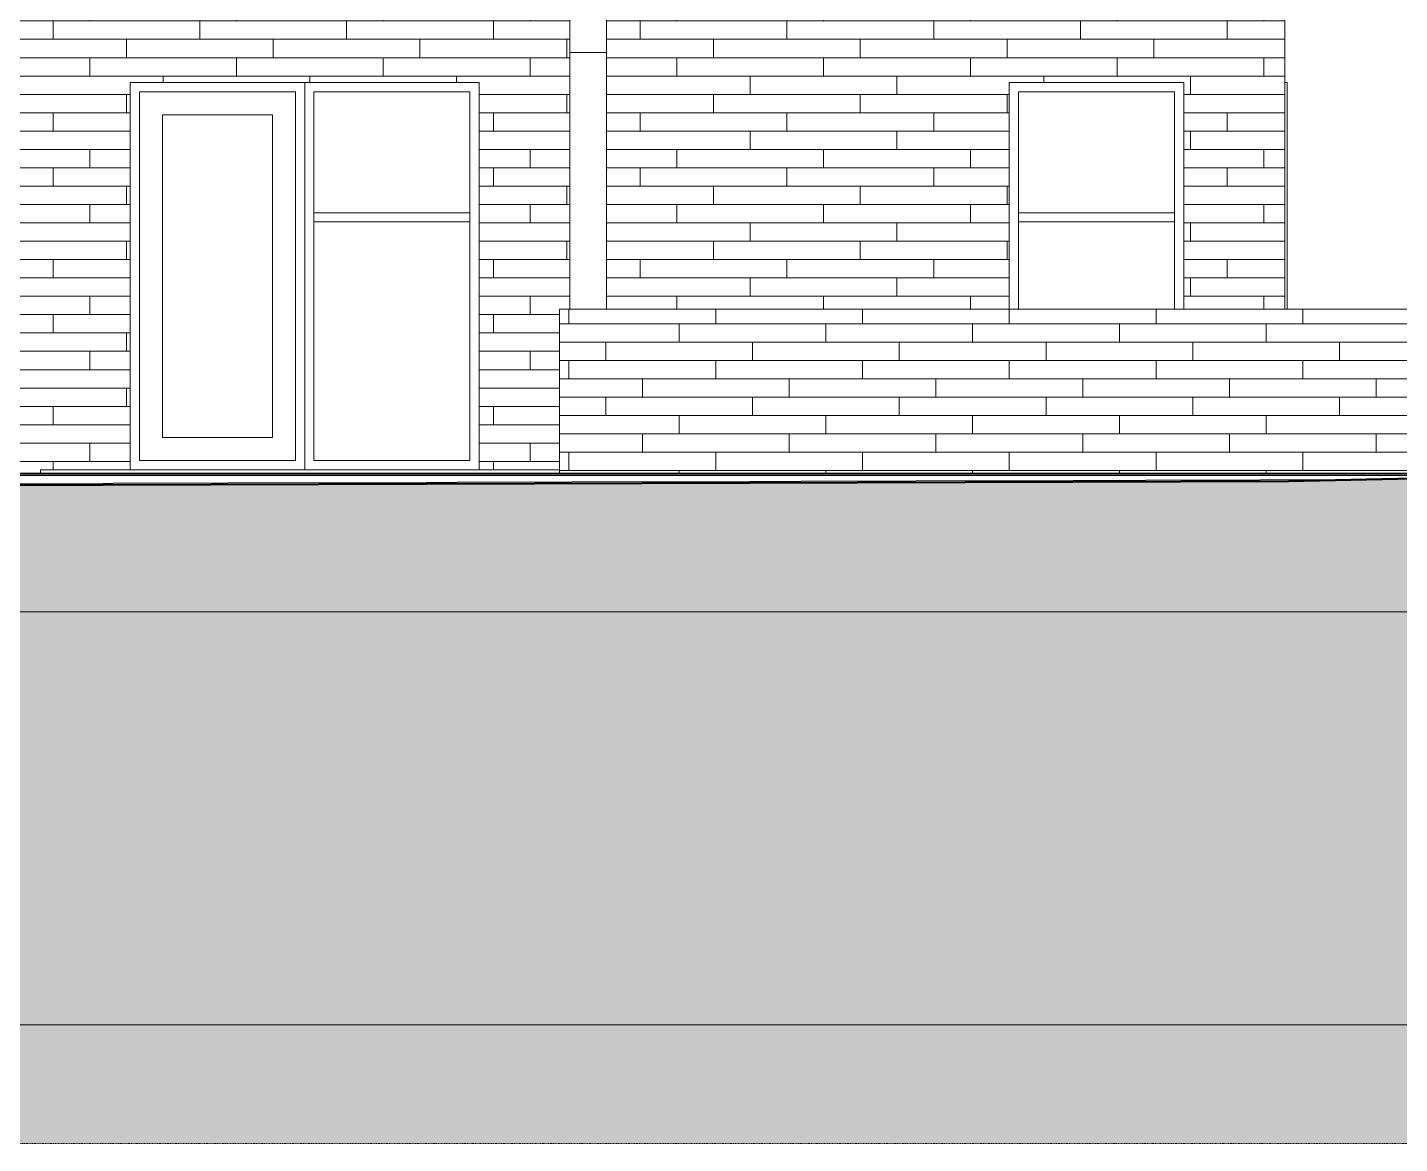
# Model space of a CAD drawing. Header units: inches. Extents: x -4169 to 1533, y -251 to 585.
# Drawn here: x -2372 to -2072.8, y -145.9 to 97.4 of the extents above; entities that cross this region are included whole.
import ezdxf

# ---------------------------------------------------------------- set-up
doc = ezdxf.new("R2010")
doc.units = ezdxf.units.IN
doc.header["$MEASUREMENT"] = 0
doc.linetypes.add('Aligning Line 1_8_', pattern=[0.25, 0.125, -0.125])
doc.linetypes.add('Grid Line 1_2_', pattern=[0.875, 0.5, -0.125, 0.125, -0.125])
for name, color, linetype, lineweight in [('0-1', 7, 'Continuous', 5), ('A-FLOR', 192, 'Continuous', 13), ('A-FLOR-LEVL-1', 51, 'Grid Line 1_2_', 9), ('A-GENM', 5, 'Continuous', 9), ('A-WALL', 113, 'Continuous', 13), ('A-WALL-PATT-1', 111, 'Continuous', 9), ('C-TOPO', 7, 'Continuous', 9), ('C-TOPO-1', 250, 'Continuous', 50), ('G-ANNO-SYMB', 111, 'Aligning Line 1_8_', 9), ('G-ANNO-SYMB-1', 147, 'Aligning Line 1_8_', 9)]:
    doc.layers.add(name, color=color, linetype=linetype, lineweight=lineweight)

# ---------------------------------------------------------------- blocks, each defined once
blk = doc.blocks.new('CTR - 2nd Phase_rvt-1-BUILDING ELEVATION - WEST')
at = {"layer": 'A-FLOR-LEVL-1'}
for p, q in [((-4168.71, 0), (-1856.66, 0)), ((-4168.71, -30), (-1856.66, -30)), ((-4168.71, -120), (-1856.66, -120))]:
    blk.add_line(p, q, dxfattribs=at)
blk = doc.blocks.new('CTR  - Topography_rvt-1-BUILDING ELEVATION - WEST')
at = {"layer": 'C-TOPO'}
h = blk.add_hatch(dxfattribs=at)
h.set_pattern_fill('FP_6', color=256, style=0, pattern_type=2)
h.set_pattern_definition([(0, (-2936.56, 0), (24, 24), [24, -24]), (0, (-2936.56, 9), (24, 24), [24, -24]), (0, (-2936.56, 18), (24, 24), [24, -24]), (90, (-2933.56, 21), (-24, 24), [24, -24]), (90, (-2924.56, 21), (-24, 24), [24, -24]), (90, (-2915.56, 21), (-24, 24), [24, -24])])
h.paths.add_polyline_path([(-3984.99, -145.85), (-1953.4, -145.85), (-1953.4, -1.09), (-1969.95, -1.08), (-2011.33, -0.84), (-2066.39, -0.87), (-2097.03, -1.51), (-2578.71, -2.92), (-2634.34, -2.92), (-2653.71, -3), (-3639.93, -3), (-3847.12, -22.5), (-3898.72, -18.12), (-3984.99, -4.1), (-3984.99, -61.75)], flags=0)
at = {"layer": 'A-FLOR-LEVL-1'}
for p, q in [((-4168.71, 0), (-1856.66, 0)), ((-4168.71, -120), (-1856.66, -120))]:
    blk.add_line(p, q, dxfattribs=at)
at = {"layer": 'C-TOPO'}
for p, q in [((-2078.23, -1.12), (-2618.72, -2.72)), ((-2097.03, -1.51), (-2578.71, -2.92)), ((-2097.03, -1.51), (-2066.39, -0.87)), ((-2093.81, -1.49), (-2097.03, -1.51))]:
    blk.add_line(p, q, dxfattribs=at)
at = {"layer": 'C-TOPO-1'}
for p, q in [((-2578.71, -2.92), (-2097.03, -1.51)), ((-2097.03, -1.51), (-2066.39, -0.87))]:
    blk.add_line(p, q, dxfattribs=at)
at = {"layer": 'G-ANNO-SYMB-1'}
blk.add_line((-1953.4, 0), (-4072, 0), dxfattribs=at)
blk = doc.blocks.new('CTR - 1st Phase - Common Walls_rvt-1-BUILDING ELEVATION - WEST')
at = {"layer": 'A-FLOR-LEVL-1'}
for p, q in [((-4168.71, 0), (-1856.66, 0)), ((-4168.71, -30), (-1856.66, -30)), ((-4168.71, -120), (-1856.66, -120))]:
    blk.add_line(p, q, dxfattribs=at)
at = {"layer": 'G-ANNO-SYMB-1'}
blk.add_line((-1953.4, 0), (-4072, 0), dxfattribs=at)
blk = doc.blocks.new('_THE_ WINDOW _ DOOR - Door - 1st Floor-1942389-BUILDING ELEVATION - WEST')
at = {"layer": 'A-GENM'}
for p, q in [((-3252.7, 85.37), (-3290.72, 85.37)), ((-3290.72, 85.37), (-3290.72, 1)), ((-3252.7, 1), (-3252.7, 85.37)), ((-3288.72, 3), (-3288.72, 83.37)), ((-3288.72, 83.37), (-3254.7, 83.37)), ((-3254.7, 83.37), (-3254.7, 3)), ((-3283.72, 8), (-3283.72, 78.37)), ((-3283.72, 78.37), (-3259.7, 78.37)), ((-3259.7, 78.37), (-3259.7, 8)), ((-3259.7, 8), (-3283.72, 8)), ((-3254.7, 3), (-3288.72, 3))]:
    blk.add_line(p, q, dxfattribs=at)
blk = doc.blocks.new('_THE_ WINDOW _ DOOR - Window - 1st Floor-1942391-BUILDING ELEVATION - WEST')
at = {"layer": 'A-GENM'}
for p, q in [((-2811.1, 85.37), (-2849.12, 85.37)), ((-2849.12, 85.37), (-2849.12, 1)), ((-2811.1, 1), (-2811.1, 85.37)), ((-2847.12, 3), (-2847.12, 83.37)), ((-2847.12, 83.37), (-2813.1, 83.37)), ((-2813.1, 83.37), (-2813.1, 3)), ((-2847.12, 57), (-2847.12, 55)), ((-2813.1, 57), (-2847.12, 57)), ((-2813.1, 55), (-2813.1, 57)), ((-2847.12, 55), (-2813.1, 55)), ((-2813.1, 3), (-2847.12, 3))]:
    blk.add_line(p, q, dxfattribs=at)
blk = doc.blocks.new('_THE_ WINDOW _ DOOR - Window - 1st Floor-V9-BUILDING ELEVATION - WEST')
at = {"layer": 'A-GENM'}
for p, q in [((-2119.9, 85.37), (-2157.92, 85.37)), ((-2157.92, 85.37), (-2157.92, 36)), ((-2119.9, 36), (-2119.9, 85.37)), ((-2155.92, 36), (-2155.92, 83.37)), ((-2155.92, 83.37), (-2121.9, 83.37)), ((-2121.9, 83.37), (-2121.9, 36)), ((-2155.92, 57), (-2155.92, 55)), ((-2121.9, 57), (-2155.92, 57)), ((-2121.9, 55), (-2121.9, 57)), ((-2155.92, 55), (-2121.9, 55))]:
    blk.add_line(p, q, dxfattribs=at)
blk = doc.blocks.new('077123 - Manufactured Gutters and Downspouts - 077123 - Manufactured Gutters and Downspouts-V14-BUILDING ELEVATION - WEST')
at = {"layer": 'A-GENM'}
for p, q in [((-2253.74, 91.91), (-2253.74, 102.78)), ((-2245.74, 102.78), (-2245.74, 91.91)), ((-2253.74, 36), (-2253.74, 91.91)), ((-2245.74, 91.91), (-2253.74, 91.91)), ((-2245.74, 91.91), (-2245.74, 36))]:
    blk.add_line(p, q, dxfattribs=at)
blk = doc.blocks.new('_THE_ WINDOW _ DOOR - Window - 1st Floor-V15-BUILDING ELEVATION - WEST')
at = {"layer": 'A-GENM'}
for q in [(-2097.82, 85.38), (-2097.32, 36)]:
    blk.add_line((-2097.32, 85.38), q, dxfattribs=at)

msp = doc.modelspace()

# ---------------------------------------------------------------- hatches: boundary and pattern name
at = {"layer": 'A-WALL-PATT-1'}
h = msp.add_hatch(dxfattribs=at)
h.set_pattern_fill('FP_26', color=256, style=0, pattern_type=2)
h.set_pattern_definition([(0, (-2518.411, -29.2), (0, 4), []), (90, (-2518.411, -29.2), (-8, 8), [4, -28]), (90, (-2502.411, -25.2), (-8, 8), [4, -28])])
h.paths.add_polyline_path([(-2518.41, 0.25), (-2492.14, 0.25), (-2492.14, 105.75), (-2518.41, 105.75), (-2518.41, 22.36)], flags=0)
h.paths.add_polyline_path([(-2482.35, 0.25), (-2369.12, 0.25), (-2369.12, 1), (-2349.55, 1), (-2349.55, 85.37), (-2273.5, 85.37), (-2273.5, 1), (-2255.96, 1), (-2255.96, 36), (-2253.74, 36), (-2253.74, 105.75), (-2484.14, 105.75), (-2484.14, 85.37), (-2446.3, 85.37), (-2446.3, 0.5), (-2484.14, 0.5), (-2484.14, 0.25), (-2483.05, 0.25)], flags=0)
h.paths.add_polyline_path([(-2107.13, 36), (-2097.82, 36), (-2097.82, 105.75), (-2245.74, 105.75), (-2245.74, 36), (-2157.92, 36), (-2157.92, 85.37), (-2119.9, 85.37), (-2119.9, 36), (-2108.55, 36)], flags=0)
h = msp.add_hatch(dxfattribs=at)
h.set_pattern_fill('FP_10', color=256, style=0, pattern_type=2)
h.set_pattern_definition([(0, (-2061.924, 0.8), (0, 4), []), (90, (-2061.924, 0.8), (-8, 8), [4, -28]), (90, (-2045.924, 4.8), (-8, 8), [4, -28])])
h.paths.add_polyline_path([(-2218.23, 0.25), (-2059.8, 0.25), (-2059.8, 36), (-2255.96, 36), (-2255.96, 0.25)], flags=0)

# ---------------------------------------------------------------- linework, layer by layer
at = {"layer": 'A-FLOR'}
for p, q in [((-3829.32, 0), (-1953.4, 0)), ((-2618.72, 0.25), (-1953.4, 0.25)), ((-2369.12, 1), (-2255.96, 1)), ((-2369.12, 1), (-2369.12, 0.25)), ((-1975.76, -0.25), (-2618.72, -0.25))]:
    msp.add_line(p, q, dxfattribs=at)
at = {"layer": 'A-FLOR-LEVL-1'}
for p, q in [((-4167.96, 0), (-1857.41, 0)), ((-4167.96, -30), (-1857.41, -30)), ((-4167.96, -120), (-1857.41, -120))]:
    msp.add_line(p, q, dxfattribs=at)
at = {"layer": 'A-WALL'}
for p, q in [((-2097.82, 36), (-2097.82, 105.75)), ((-2059.8, 36), (-2255.96, 36)), ((-2255.96, 36), (-2255.96, 0.25))]:
    msp.add_line(p, q, dxfattribs=at)
at = {"layer": 'G-ANNO-SYMB'}
for p, q in [((-1953.4, 0), (-4072, 0)), ((-1953.4, -145.84), (-4072, -145.84))]:
    msp.add_line(p, q, dxfattribs=at)

# ---------------------------------------------------------------- block references
at = {"layer": '0-1'}
for name in ['CTR - 2nd Phase_rvt-1-BUILDING ELEVATION - WEST', 'CTR - 1st Phase - Common Walls_rvt-1-BUILDING ELEVATION - WEST', 'CTR  - Topography_rvt-1-BUILDING ELEVATION - WEST']:
    msp.add_blockref(name, (0, 0), dxfattribs=at)
at = {"layer": 'A-GENM'}
for name, p in [('077123 - Manufactured Gutters and Downspouts - 077123 - Manufactured Gutters and Downspouts-V14-BUILDING ELEVATION - WEST', (0, 0)), ('_THE_ WINDOW _ DOOR - Door - 1st Floor-1942389-BUILDING ELEVATION - WEST', (941.17, 0)), ('_THE_ WINDOW _ DOOR - Window - 1st Floor-1942391-BUILDING ELEVATION - WEST', (537.6, 0)), ('_THE_ WINDOW _ DOOR - Window - 1st Floor-V9-BUILDING ELEVATION - WEST', (0, 0)), ('_THE_ WINDOW _ DOOR - Window - 1st Floor-V15-BUILDING ELEVATION - WEST', (0, 0))]:
    msp.add_blockref(name, p, dxfattribs=at)

doc.saveas('drawing.dxf')
